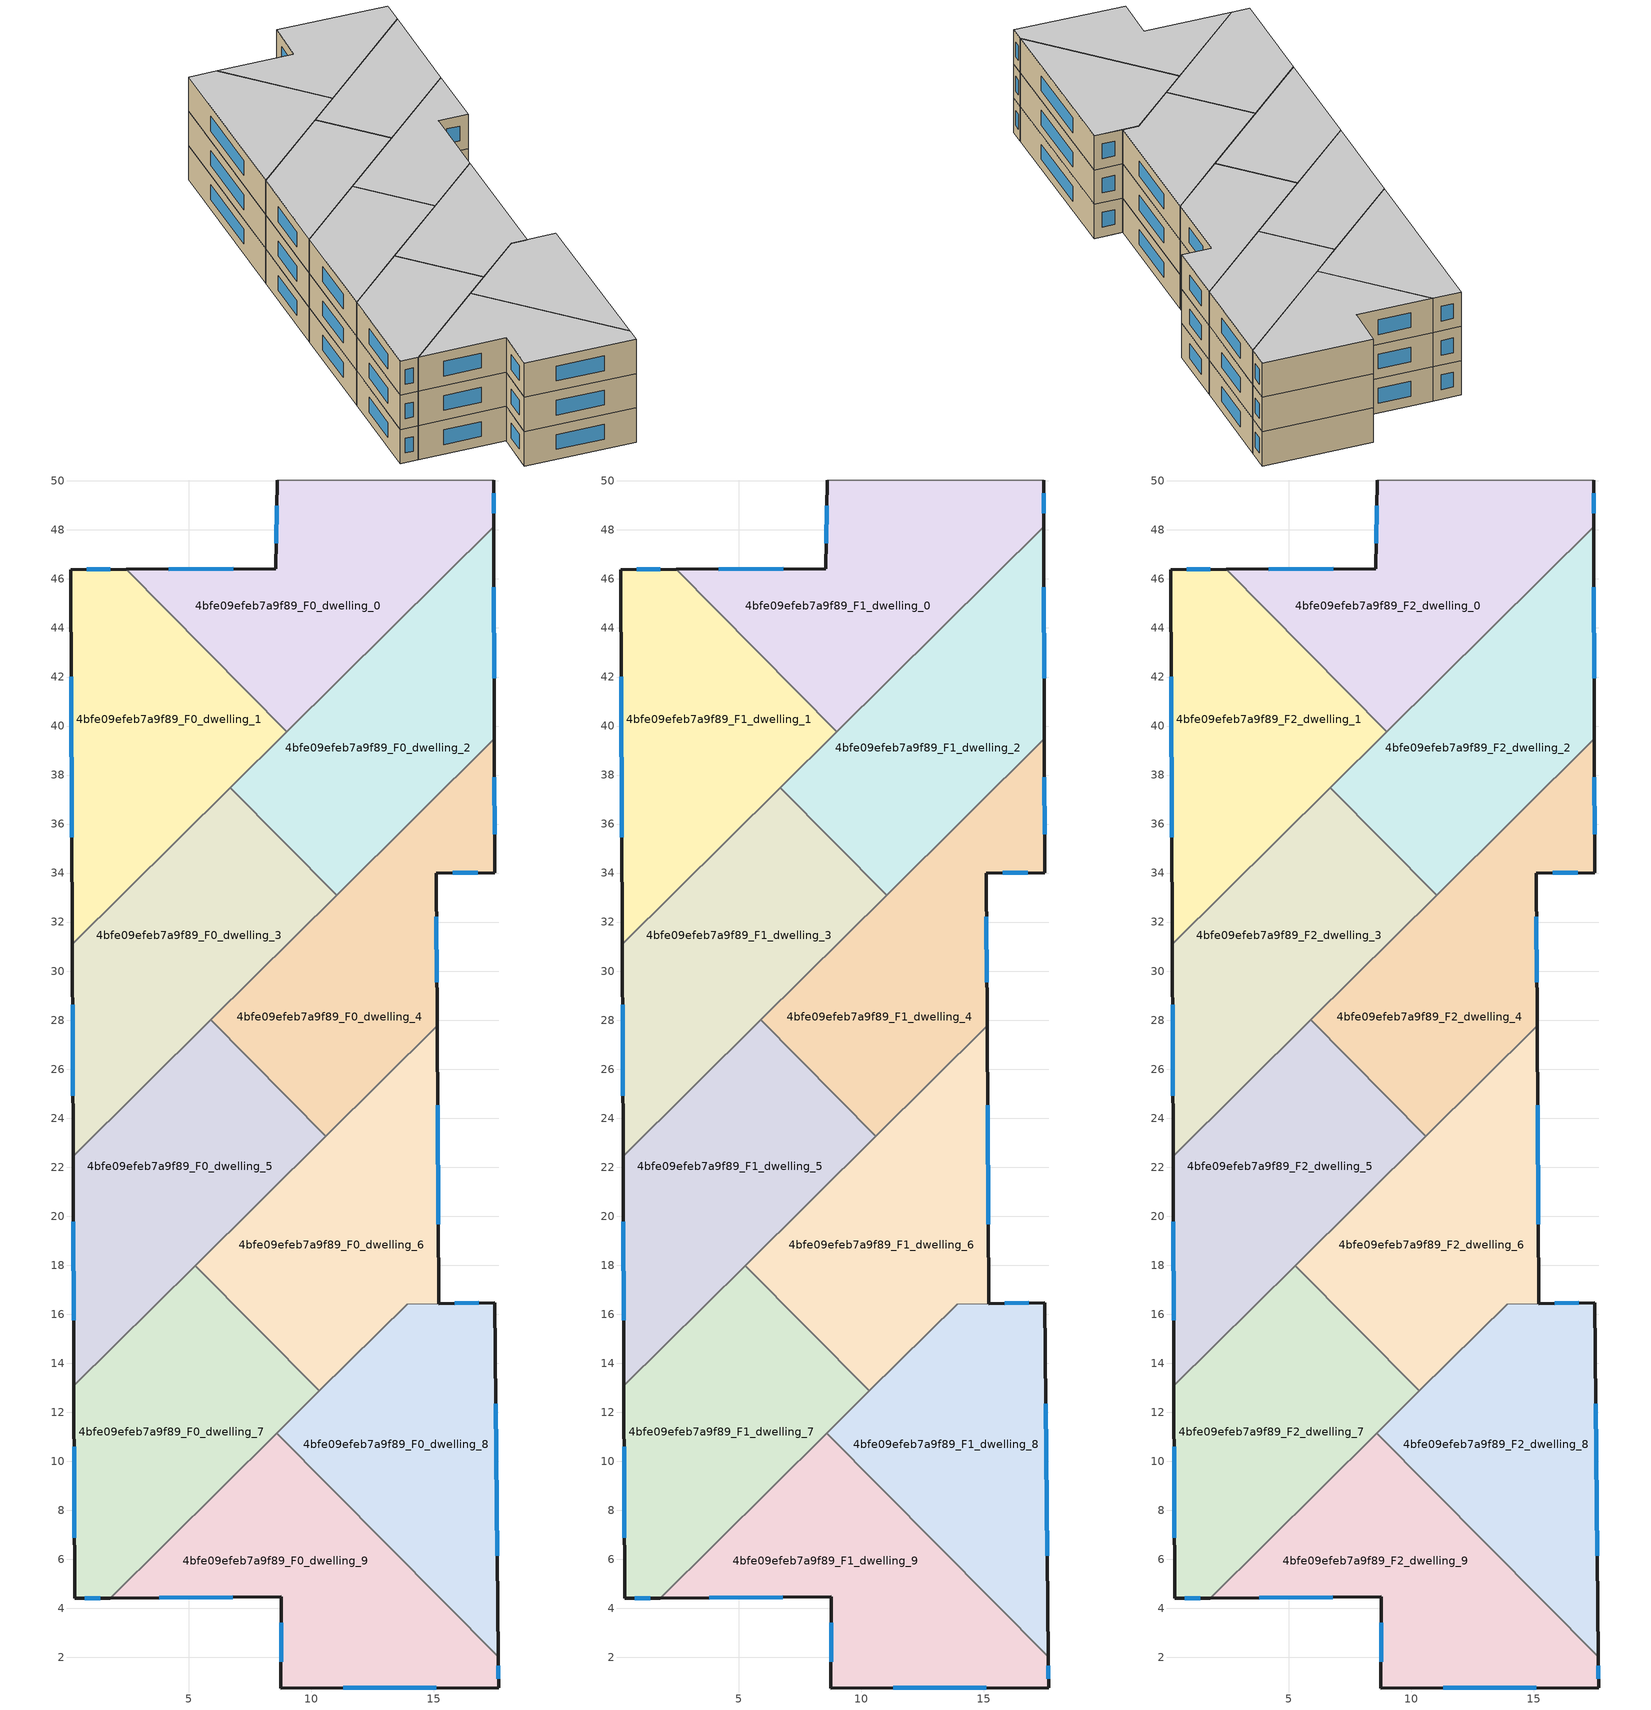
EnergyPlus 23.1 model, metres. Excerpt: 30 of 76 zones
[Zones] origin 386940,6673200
4bfe09efeb7a9f89_F0_dwelling_0
 floor ground (EU_floor_Construction): 17.44,50.04 17.45,48.13 9.01,39.77 2.45,46.39 8.56,46.42 8.61,50.02 z0
 wall outside (EU_wall_Construction): 8.61,50.02 8.56,46.42 2.45,46.39 / 17.45,48.13 17.44,50.04 z0:3
 wall adiabatic (EU_wall_Construction): 17.44,50.04 8.61,50.02 z0:3
 wall to 4bfe09efeb7a9f89_F0_dwelling_1 (EU_wall_Construction): 2.45,46.39 9.01,39.77 z0:3
 wall to 4bfe09efeb7a9f89_F0_dwelling_2 (EU_wall_Construction): 9.01,39.77 17.45,48.13 z0:3
 window (EU_Window_Construction): 6.81,46.41 4.19,46.4 / 8.59,48.99 8.57,47.45 / 17.45,48.68 17.44,49.49 z0.86:2.14
4bfe09efeb7a9f89_F0_dwelling_1
 floor ground (EU_floor_Construction): 2.45,46.39 9.01,39.77 0.25,31.1 0.2,46.39 z0
 wall outside (EU_wall_Construction): 2.45,46.39 0.2,46.39 0.25,31.1 z0:3
 wall to 4bfe09efeb7a9f89_F0_dwelling_3 (EU_wall_Construction): 0.25,31.1 6.69,37.48 z0:3
 wall to 4bfe09efeb7a9f89_F0_dwelling_2 (EU_wall_Construction): 6.69,37.48 9.01,39.77 z0:3
 window (EU_Window_Construction): 1.8,46.39 0.84,46.39 / 0.21,42.02 0.24,35.47 z0.86:2.14
4bfe09efeb7a9f89_F0_dwelling_2
 floor ground (EU_floor_Construction): 17.45,48.13 17.47,39.47 11.03,33.09 6.69,37.48 z0
 wall outside (EU_wall_Construction): 17.47,39.47 17.45,48.13 z0:3
 wall to 4bfe09efeb7a9f89_F0_dwelling_3 (EU_wall_Construction): 6.69,37.48 11.03,33.09 z0:3
 wall to 4bfe09efeb7a9f89_F0_dwelling_4 (EU_wall_Construction): 11.03,33.09 17.47,39.47 z0:3
 window (EU_Window_Construction): 17.47,41.95 17.45,45.66 z0.86:2.14
4bfe09efeb7a9f89_F0_dwelling_3
 floor ground (EU_floor_Construction): 6.69,37.48 11.03,33.09 0.28,22.44 0.25,31.1 z0
 wall outside (EU_wall_Construction): 0.25,31.1 0.28,22.44 z0:3
 wall to 4bfe09efeb7a9f89_F0_dwelling_5 (EU_wall_Construction): 0.28,22.44 5.9,28.01 z0:3
 wall to 4bfe09efeb7a9f89_F0_dwelling_4 (EU_wall_Construction): 5.9,28.01 11.04,33.09 z0:3
 window (EU_Window_Construction): 0.26,28.62 0.27,24.92 z0.86:2.14
4bfe09efeb7a9f89_F0_dwelling_4
 floor ground (EU_floor_Construction): 17.47,39.47 17.49,34.02 15.1,34 15.13,27.76 10.6,23.27 5.9,28.01 z0
 wall outside (EU_wall_Construction): 15.13,27.76 15.1,34 17.49,34.02 17.47,39.47 z0:3
 wall to 4bfe09efeb7a9f89_F0_dwelling_5 (EU_wall_Construction): 5.9,28.01 10.6,23.27 z0:3
 wall to 4bfe09efeb7a9f89_F0_dwelling_6 (EU_wall_Construction): 10.6,23.27 15.13,27.76 z0:3
 window (EU_Window_Construction): 15.78,34.01 16.8,34.02 / 15.12,29.55 15.11,32.22 / 17.48,35.58 17.48,37.91 z0.86:2.14
4bfe09efeb7a9f89_F0_dwelling_5
 floor ground (EU_floor_Construction): 5.9,28.01 10.6,23.27 0.32,13.08 0.28,22.44 z0
 wall outside (EU_wall_Construction): 0.28,22.44 0.32,13.08 z0:3
 wall to 4bfe09efeb7a9f89_F0_dwelling_7 (EU_wall_Construction): 0.32,13.08 5.27,17.99 z0:3
 wall to 4bfe09efeb7a9f89_F0_dwelling_6 (EU_wall_Construction): 5.27,17.99 10.6,23.27 z0:3
 window (EU_Window_Construction): 0.29,19.77 0.31,15.76 z0.86:2.14
4bfe09efeb7a9f89_F0_dwelling_6
 floor ground (EU_floor_Construction): 15.13,27.76 15.2,16.43 13.92,16.42 10.34,12.87 5.27,17.99 z0
 wall outside (EU_wall_Construction): 15.2,16.43 15.13,27.76 z0:3
 wall to 4bfe09efeb7a9f89_F0_dwelling_7 (EU_wall_Construction): 5.27,17.99 10.34,12.87 z0:3
 wall to 4bfe09efeb7a9f89_F0_dwelling_8 (EU_wall_Construction): 13.92,16.42 15.2,16.43 / 10.34,12.87 13.91,16.41 z0:3
 window (EU_Window_Construction): 15.18,19.67 15.15,24.53 z0.86:2.14
4bfe09efeb7a9f89_F0_dwelling_7
 floor ground (EU_floor_Construction): 5.27,17.99 10.34,12.87 1.8,4.42 0.35,4.4 0.32,13.08 z0
 wall outside (EU_wall_Construction): 0.32,13.08 0.35,4.4 1.8,4.42 z0:3
 wall to 4bfe09efeb7a9f89_F0_dwelling_9 (EU_wall_Construction): 1.8,4.42 8.6,11.15 z0:3
 wall to 4bfe09efeb7a9f89_F0_dwelling_8 (EU_wall_Construction): 8.6,11.15 10.34,12.87 z0:3
 window (EU_Window_Construction): 0.76,4.41 1.39,4.41 / 0.33,10.6 0.34,6.88 z0.86:2.14
4bfe09efeb7a9f89_F0_dwelling_8
 floor ground (EU_floor_Construction): 17.49,16.47 17.63,2.03 8.6,11.15 13.91,16.41 z0
 wall outside (EU_wall_Construction): 17.63,2.03 17.49,16.47 15.21,16.43 z0:3
 wall to 4bfe09efeb7a9f89_F0_dwelling_9 (EU_wall_Construction): 8.6,11.15 17.63,2.03 z0:3
 window (EU_Window_Construction): 16.84,16.46 15.86,16.44 / 17.59,6.15 17.53,12.34 z0.86:2.14
4bfe09efeb7a9f89_F0_dwelling_9
 floor ground (EU_floor_Construction): 8.6,11.15 17.63,2.03 17.64,0.77 8.76,0.75 8.79,4.47 1.8,4.42 z0
 wall outside (EU_wall_Construction): 1.8,4.42 8.79,4.47 8.76,0.75 17.64,0.77 17.63,2.03 z0:3
 window (EU_Window_Construction): 8.78,3.41 8.77,1.81 / 3.8,4.43 6.79,4.46 / 17.64,1.13 17.64,1.67 / 11.3,0.76 15.11,0.76 z0.86:2.14
4bfe09efeb7a9f89_F1_dwelling_0
 floor to 4bfe09efeb7a9f89_F0_dwelling_0 (EU_floor_Construction): 17.44,50.04 17.45,48.13 9.01,39.77 2.45,46.39 8.56,46.42 8.61,50.02 z3
 wall outside (EU_wall_Construction): 8.61,50.02 8.56,46.42 2.45,46.39 / 17.45,48.13 17.44,50.04 z3:6
 wall adiabatic (EU_wall_Construction): 17.44,50.04 8.61,50.02 z3:6
 wall to 4bfe09efeb7a9f89_F1_dwelling_1 (EU_wall_Construction): 2.45,46.39 9.01,39.77 z3:6
 wall to 4bfe09efeb7a9f89_F1_dwelling_2 (EU_wall_Construction): 9.01,39.77 17.45,48.13 z3:6
 window (EU_Window_Construction): 6.81,46.41 4.19,46.4 / 8.59,48.99 8.57,47.45 / 17.45,48.68 17.44,49.49 z3.86:5.14
4bfe09efeb7a9f89_F1_dwelling_1
 floor to 4bfe09efeb7a9f89_F0_dwelling_1 (EU_floor_Construction): 2.45,46.39 9.01,39.77 0.25,31.1 0.2,46.39 z3
 wall outside (EU_wall_Construction): 2.45,46.39 0.2,46.39 0.25,31.1 z3:6
 wall to 4bfe09efeb7a9f89_F1_dwelling_3 (EU_wall_Construction): 0.25,31.1 6.69,37.48 z3:6
 wall to 4bfe09efeb7a9f89_F1_dwelling_2 (EU_wall_Construction): 6.69,37.48 9.01,39.77 z3:6
 window (EU_Window_Construction): 1.8,46.39 0.84,46.39 / 0.21,42.02 0.24,35.47 z3.86:5.14
4bfe09efeb7a9f89_F1_dwelling_2
 floor to 4bfe09efeb7a9f89_F0_dwelling_2 (EU_floor_Construction): 17.45,48.13 17.47,39.47 11.03,33.09 6.69,37.48 z3
 wall outside (EU_wall_Construction): 17.47,39.47 17.45,48.13 z3:6
 wall to 4bfe09efeb7a9f89_F1_dwelling_3 (EU_wall_Construction): 6.69,37.48 11.03,33.09 z3:6
 wall to 4bfe09efeb7a9f89_F1_dwelling_4 (EU_wall_Construction): 11.03,33.09 17.47,39.47 z3:6
 window (EU_Window_Construction): 17.47,41.95 17.45,45.66 z3.86:5.14
4bfe09efeb7a9f89_F1_dwelling_3
 floor to 4bfe09efeb7a9f89_F0_dwelling_3 (EU_floor_Construction): 6.69,37.48 11.03,33.09 0.28,22.44 0.25,31.1 z3
 wall outside (EU_wall_Construction): 0.25,31.1 0.28,22.44 z3:6
 wall to 4bfe09efeb7a9f89_F1_dwelling_5 (EU_wall_Construction): 0.28,22.44 5.9,28.01 z3:6
 wall to 4bfe09efeb7a9f89_F1_dwelling_4 (EU_wall_Construction): 5.9,28.01 11.04,33.09 z3:6
 window (EU_Window_Construction): 0.26,28.62 0.27,24.92 z3.86:5.14
4bfe09efeb7a9f89_F1_dwelling_4
 floor to 4bfe09efeb7a9f89_F0_dwelling_4 (EU_floor_Construction): 17.47,39.47 17.49,34.02 15.1,34 15.13,27.76 10.6,23.27 5.9,28.01 z3
 wall outside (EU_wall_Construction): 15.13,27.76 15.1,34 17.49,34.02 17.47,39.47 z3:6
 wall to 4bfe09efeb7a9f89_F1_dwelling_5 (EU_wall_Construction): 5.9,28.01 10.6,23.27 z3:6
 wall to 4bfe09efeb7a9f89_F1_dwelling_6 (EU_wall_Construction): 10.6,23.27 15.13,27.76 z3:6
 window (EU_Window_Construction): 15.78,34.01 16.8,34.02 / 15.12,29.55 15.11,32.22 / 17.48,35.58 17.48,37.91 z3.86:5.14
4bfe09efeb7a9f89_F1_dwelling_5
 floor to 4bfe09efeb7a9f89_F0_dwelling_5 (EU_floor_Construction): 5.9,28.01 10.6,23.27 0.32,13.08 0.28,22.44 z3
 wall outside (EU_wall_Construction): 0.28,22.44 0.32,13.08 z3:6
 wall to 4bfe09efeb7a9f89_F1_dwelling_7 (EU_wall_Construction): 0.32,13.08 5.27,17.99 z3:6
 wall to 4bfe09efeb7a9f89_F1_dwelling_6 (EU_wall_Construction): 5.27,17.99 10.6,23.27 z3:6
 window (EU_Window_Construction): 0.29,19.77 0.31,15.76 z3.86:5.14
4bfe09efeb7a9f89_F1_dwelling_6
 floor to 4bfe09efeb7a9f89_F0_dwelling_6 (EU_floor_Construction): 15.13,27.76 15.2,16.43 13.92,16.42 10.34,12.87 5.27,17.99 z3
 wall outside (EU_wall_Construction): 15.2,16.43 15.13,27.76 z3:6
 wall to 4bfe09efeb7a9f89_F1_dwelling_7 (EU_wall_Construction): 5.27,17.99 10.34,12.87 z3:6
 wall to 4bfe09efeb7a9f89_F1_dwelling_8 (EU_wall_Construction): 13.92,16.42 15.2,16.43 / 10.34,12.87 13.91,16.41 z3:6
 window (EU_Window_Construction): 15.18,19.67 15.15,24.53 z3.86:5.14
4bfe09efeb7a9f89_F1_dwelling_7
 floor to 4bfe09efeb7a9f89_F0_dwelling_7 (EU_floor_Construction): 5.27,17.99 10.34,12.87 1.8,4.42 0.35,4.4 0.32,13.08 z3
 wall outside (EU_wall_Construction): 0.32,13.08 0.35,4.4 1.8,4.42 z3:6
 wall to 4bfe09efeb7a9f89_F1_dwelling_9 (EU_wall_Construction): 1.8,4.42 8.6,11.15 z3:6
 wall to 4bfe09efeb7a9f89_F1_dwelling_8 (EU_wall_Construction): 8.6,11.15 10.34,12.87 z3:6
 window (EU_Window_Construction): 0.76,4.41 1.39,4.41 / 0.33,10.6 0.34,6.88 z3.86:5.14
4bfe09efeb7a9f89_F1_dwelling_8
 floor to 4bfe09efeb7a9f89_F0_dwelling_8 (EU_floor_Construction): 17.49,16.47 17.63,2.03 8.6,11.15 13.92,16.42 z3
 wall outside (EU_wall_Construction): 17.63,2.03 17.49,16.47 15.21,16.43 z3:6
 wall to 4bfe09efeb7a9f89_F1_dwelling_9 (EU_wall_Construction): 8.6,11.15 17.63,2.03 z3:6
 window (EU_Window_Construction): 16.84,16.46 15.86,16.44 / 17.59,6.15 17.53,12.34 z3.86:5.14
4bfe09efeb7a9f89_F1_dwelling_9
 floor to 4bfe09efeb7a9f89_F0_dwelling_9 (EU_floor_Construction): 8.6,11.15 17.63,2.03 17.64,0.77 8.76,0.75 8.79,4.47 1.8,4.42 z3
 wall outside (EU_wall_Construction): 1.8,4.42 8.79,4.47 8.76,0.75 17.64,0.77 17.63,2.03 z3:6
 window (EU_Window_Construction): 8.78,3.41 8.77,1.81 / 3.8,4.43 6.79,4.46 / 17.64,1.13 17.64,1.67 / 11.3,0.76 15.11,0.76 z3.86:5.14
4bfe09efeb7a9f89_F2_dwelling_0
 floor to 4bfe09efeb7a9f89_F1_dwelling_0 (EU_floor_Construction): 17.44,50.04 17.45,48.13 9.01,39.77 2.45,46.39 8.56,46.42 8.61,50.02 z6
 wall outside (EU_wall_Construction): 8.61,50.02 8.56,46.42 2.45,46.39 / 17.45,48.13 17.44,50.04 z6:9
 wall adiabatic (EU_wall_Construction): 17.44,50.04 8.61,50.02 z6:9
 wall to 4bfe09efeb7a9f89_F2_dwelling_1 (EU_wall_Construction): 2.45,46.39 9.01,39.77 z6:9
 wall to 4bfe09efeb7a9f89_F2_dwelling_2 (EU_wall_Construction): 9.01,39.77 17.45,48.13 z6:9
 window (EU_Window_Construction): 6.81,46.41 4.19,46.4 / 8.59,48.99 8.57,47.45 / 17.45,48.68 17.44,49.49 z6.86:8.14
 ceiling to 4bfe09efeb7a9f89_F3_dwelling_0 (EU_floor_Construction): 17.45,48.13 17.44,50.04 8.61,50.02 8.56,46.42 2.45,46.39 9.01,39.77 z9
4bfe09efeb7a9f89_F2_dwelling_1
 floor to 4bfe09efeb7a9f89_F1_dwelling_1 (EU_floor_Construction): 2.45,46.39 9.01,39.77 0.25,31.1 0.2,46.39 z6
 wall outside (EU_wall_Construction): 2.45,46.39 0.2,46.39 0.25,31.1 z6:9
 wall to 4bfe09efeb7a9f89_F2_dwelling_3 (EU_wall_Construction): 0.25,31.1 6.69,37.48 z6:9
 wall to 4bfe09efeb7a9f89_F2_dwelling_2 (EU_wall_Construction): 6.69,37.48 9.01,39.77 z6:9
 window (EU_Window_Construction): 1.8,46.39 0.84,46.39 / 0.21,42.02 0.24,35.47 z6.86:8.14
 ceiling to 4bfe09efeb7a9f89_F3_dwelling_1 (EU_floor_Construction): 9.01,39.77 2.45,46.39 0.2,46.39 0.25,31.1 z9
4bfe09efeb7a9f89_F2_dwelling_2
 floor to 4bfe09efeb7a9f89_F1_dwelling_2 (EU_floor_Construction): 17.45,48.13 17.47,39.47 11.03,33.09 6.69,37.48 z6
 wall outside (EU_wall_Construction): 17.47,39.47 17.45,48.13 z6:9
 wall to 4bfe09efeb7a9f89_F2_dwelling_3 (EU_wall_Construction): 6.69,37.48 11.03,33.09 z6:9
 wall to 4bfe09efeb7a9f89_F2_dwelling_4 (EU_wall_Construction): 11.03,33.09 17.47,39.47 z6:9
 window (EU_Window_Construction): 17.47,41.95 17.45,45.66 z6.86:8.14
 ceiling to 4bfe09efeb7a9f89_F3_dwelling_2 (EU_floor_Construction): 17.47,39.47 17.45,48.13 6.69,37.48 11.03,33.09 z9
4bfe09efeb7a9f89_F2_dwelling_3
 floor to 4bfe09efeb7a9f89_F1_dwelling_3 (EU_floor_Construction): 6.69,37.48 11.03,33.09 0.28,22.44 0.25,31.1 z6
 wall outside (EU_wall_Construction): 0.25,31.1 0.28,22.44 z6:9
 wall to 4bfe09efeb7a9f89_F2_dwelling_5 (EU_wall_Construction): 0.28,22.44 5.9,28.01 z6:9
 wall to 4bfe09efeb7a9f89_F2_dwelling_4 (EU_wall_Construction): 5.9,28.01 11.04,33.09 z6:9
 window (EU_Window_Construction): 0.26,28.62 0.27,24.92 z6.86:8.14
 ceiling to 4bfe09efeb7a9f89_F3_dwelling_3 (EU_floor_Construction): 11.03,33.09 6.69,37.48 0.25,31.1 0.28,22.44 z9
4bfe09efeb7a9f89_F2_dwelling_4
 floor to 4bfe09efeb7a9f89_F1_dwelling_4 (EU_floor_Construction): 17.47,39.47 17.49,34.02 15.1,34 15.13,27.76 10.6,23.27 5.9,28.01 z6
 wall outside (EU_wall_Construction): 15.13,27.76 15.1,34 17.49,34.02 17.47,39.47 z6:9
 wall to 4bfe09efeb7a9f89_F2_dwelling_5 (EU_wall_Construction): 5.9,28.01 10.6,23.27 z6:9
 wall to 4bfe09efeb7a9f89_F2_dwelling_6 (EU_wall_Construction): 10.6,23.27 15.13,27.76 z6:9
 window (EU_Window_Construction): 15.78,34.01 16.8,34.02 / 15.12,29.55 15.11,32.22 / 17.48,35.58 17.48,37.91 z6.86:8.14
 ceiling to 4bfe09efeb7a9f89_F3_dwelling_4 (EU_floor_Construction): 15.13,27.76 15.1,34 17.49,34.02 17.47,39.47 5.9,28.01 10.6,23.27 z9
4bfe09efeb7a9f89_F2_dwelling_5
 floor to 4bfe09efeb7a9f89_F1_dwelling_5 (EU_floor_Construction): 5.9,28.01 10.6,23.27 0.32,13.08 0.28,22.44 z6
 wall outside (EU_wall_Construction): 0.28,22.44 0.32,13.08 z6:9
 wall to 4bfe09efeb7a9f89_F2_dwelling_7 (EU_wall_Construction): 0.32,13.08 5.27,17.99 z6:9
 wall to 4bfe09efeb7a9f89_F2_dwelling_6 (EU_wall_Construction): 5.27,17.99 10.6,23.27 z6:9
 window (EU_Window_Construction): 0.29,19.77 0.31,15.76 z6.86:8.14
 ceiling to 4bfe09efeb7a9f89_F3_dwelling_5 (EU_floor_Construction): 10.6,23.27 5.9,28.01 0.28,22.44 0.32,13.08 z9
4bfe09efeb7a9f89_F2_dwelling_6
 floor to 4bfe09efeb7a9f89_F1_dwelling_6 (EU_floor_Construction): 15.13,27.76 15.2,16.43 13.92,16.42 10.34,12.87 5.27,17.99 z6
 wall outside (EU_wall_Construction): 15.2,16.43 15.13,27.76 z6:9
 wall to 4bfe09efeb7a9f89_F2_dwelling_7 (EU_wall_Construction): 5.27,17.99 10.34,12.87 z6:9
 wall to 4bfe09efeb7a9f89_F2_dwelling_8 (EU_wall_Construction): 13.92,16.42 15.2,16.43 / 10.34,12.87 13.91,16.41 z6:9
 window (EU_Window_Construction): 15.18,19.67 15.15,24.53 z6.86:8.14
 ceiling to 4bfe09efeb7a9f89_F3_dwelling_6 (EU_floor_Construction): 15.2,16.43 15.13,27.76 5.27,17.99 10.34,12.87 13.92,16.42 z9
4bfe09efeb7a9f89_F2_dwelling_7
 floor to 4bfe09efeb7a9f89_F1_dwelling_7 (EU_floor_Construction): 5.27,17.99 10.34,12.87 1.8,4.42 0.35,4.4 0.32,13.08 z6
 wall outside (EU_wall_Construction): 0.32,13.08 0.35,4.4 1.8,4.42 z6:9
 wall to 4bfe09efeb7a9f89_F2_dwelling_9 (EU_wall_Construction): 1.8,4.42 8.6,11.15 z6:9
 wall to 4bfe09efeb7a9f89_F2_dwelling_8 (EU_wall_Construction): 8.6,11.15 10.34,12.87 z6:9
 window (EU_Window_Construction): 0.76,4.41 1.39,4.41 / 0.33,10.6 0.34,6.88 z6.86:8.14
 ceiling to 4bfe09efeb7a9f89_F3_dwelling_7 (EU_floor_Construction): 10.34,12.87 5.27,17.99 0.32,13.08 0.35,4.4 1.8,4.42 z9
4bfe09efeb7a9f89_F2_dwelling_8
 floor to 4bfe09efeb7a9f89_F1_dwelling_8 (EU_floor_Construction): 17.49,16.47 17.63,2.03 8.6,11.15 13.92,16.42 z6
 wall outside (EU_wall_Construction): 17.63,2.03 17.49,16.47 15.21,16.43 z6:9
 wall to 4bfe09efeb7a9f89_F2_dwelling_9 (EU_wall_Construction): 8.6,11.15 17.63,2.03 z6:9
 window (EU_Window_Construction): 16.84,16.46 15.86,16.44 / 17.59,6.15 17.53,12.34 z6.86:8.14
 ceiling to 4bfe09efeb7a9f89_F3_dwelling_8 (EU_floor_Construction): 17.63,2.03 17.49,16.47 13.92,16.42 8.6,11.15 z9
4bfe09efeb7a9f89_F2_dwelling_9
 floor to 4bfe09efeb7a9f89_F1_dwelling_9 (EU_floor_Construction): 8.6,11.15 17.63,2.03 17.64,0.77 8.76,0.75 8.79,4.47 1.8,4.42 z6
 wall outside (EU_wall_Construction): 1.8,4.42 8.79,4.47 8.76,0.75 17.64,0.77 17.63,2.03 z6:9
 window (EU_Window_Construction): 8.78,3.41 8.77,1.81 / 3.8,4.43 6.79,4.46 / 17.64,1.13 17.64,1.67 / 11.3,0.76 15.11,0.76 z6.86:8.14
 ceiling to 4bfe09efeb7a9f89_F3_dwelling_9 (EU_floor_Construction): 17.64,0.77 17.63,2.03 8.6,11.15 1.8,4.42 8.79,4.47 8.76,0.75 z9
[Building]
EU S2 Campaign: North Axis=0; Terrain=City; Solar Distribution=FullExterior
[Site:Location]
Helsinki-Vantaa.AP: Latitude=60.317; Longitude=24.963; Time Zone=2; Elevation=54.6
[SizingPeriod:WeatherFileDays]
AnnualSizingPeriod: Begin Month=1; Begin Day of Month=1; End Month=12; End Day of Month=31; Day of Week for Start Day=Monday; Use Weather File Daylight Saving Period=No; Use Weather File Rain and Snow Indicators=No
[MATERIAL]
EU_InternalMass_Material: Roughness=MediumRough; Thickness=0.1; Conductivity=1; Density=1800; Specific Heat=900; Thermal Absorptance=0.9; Solar Absorptance=0.7; Visible Absorptance=0.7
[MATERIAL:NOMASS] Roughness=MediumRough; Thermal Absorptance=0.9; Solar Absorptance=0.7; Visible Absorptance=0.7
Name | Thermal Resistance
EU_wall_NoMass | 2.29768
EU_floor_NoMass | 2.06791
[WINDOWMATERIAL:SIMPLEGLAZINGSYSTEM]
EU_Window_SimpleGlazing: UFactor=2.12775; Solar Heat Gain Coefficient=0.7; Visible Transmittance=0.7
[CONSTRUCTION]
EU_wall_Construction: EU_wall_NoMass
EU_floor_Construction: EU_floor_NoMass
EU_Window_Construction: EU_Window_SimpleGlazing
EU_InternalMass_Construction: EU_InternalMass_Material
[ZONE] Type=1; Multiplier=1; Ceiling Height=autocalculate; Floor Area=autocalculate; Part of Total Floor Area=Yes
Name | Volume
4bfe09efeb7a9f89_F0_dwelling_0; 4bfe09efeb7a9f89_F1_dwelling_0; 4bfe09efeb7a9f89_F2_dwelling_0 | 223.97
4bfe09efeb7a9f89_F0_dwelling_1; 4bfe09efeb7a9f89_F1_dwelling_1; 4bfe09efeb7a9f89_F2_dwelling_1 | 223.966
4bfe09efeb7a9f89_F0_dwelling_2; 4bfe09efeb7a9f89_F1_dwelling_2; 4bfe09efeb7a9f89_F2_dwelling_2 | 223.976
4bfe09efeb7a9f89_F0_dwelling_3; 4bfe09efeb7a9f89_F1_dwelling_3; 4bfe09efeb7a9f89_F2_dwelling_3 | 223.973
4bfe09efeb7a9f89_F0_dwelling_4; 4bfe09efeb7a9f89_F1_dwelling_4; 4bfe09efeb7a9f89_F2_dwelling_4 | 223.967
4bfe09efeb7a9f89_F0_dwelling_5; 4bfe09efeb7a9f89_F1_dwelling_5; 4bfe09efeb7a9f89_F2_dwelling_5 | 223.994
4bfe09efeb7a9f89_F0_dwelling_6; 4bfe09efeb7a9f89_F1_dwelling_6; 4bfe09efeb7a9f89_F2_dwelling_6 | 226.381
4bfe09efeb7a9f89_F0_dwelling_7; 4bfe09efeb7a9f89_F1_dwelling_7; 4bfe09efeb7a9f89_F2_dwelling_7 | 224
4bfe09efeb7a9f89_F0_dwelling_8 | 221.561
4bfe09efeb7a9f89_F1_dwelling_8; 4bfe09efeb7a9f89_F2_dwelling_8 | 221.583
4bfe09efeb7a9f89_F0_dwelling_9; 4bfe09efeb7a9f89_F1_dwelling_9; 4bfe09efeb7a9f89_F2_dwelling_9 | 223.989
[INTERNALMASS] Construction=EU_InternalMass_Construction
Name | Zone or ZoneList | Surface Area
4bfe09efeb7a9f89_F0_dwelling_0_EU_InternalMass | 4bfe09efeb7a9f89_F0_dwelling_0 | 74.6574
4bfe09efeb7a9f89_F0_dwelling_1_EU_InternalMass | 4bfe09efeb7a9f89_F0_dwelling_1 | 74.6584
4bfe09efeb7a9f89_F0_dwelling_2_EU_InternalMass | 4bfe09efeb7a9f89_F0_dwelling_2 | 74.6589
4bfe09efeb7a9f89_F0_dwelling_3_EU_InternalMass | 4bfe09efeb7a9f89_F0_dwelling_3 | 74.6598
4bfe09efeb7a9f89_F0_dwelling_4_EU_InternalMass | 4bfe09efeb7a9f89_F0_dwelling_4 | 74.6544
4bfe09efeb7a9f89_F0_dwelling_5_EU_InternalMass | 4bfe09efeb7a9f89_F0_dwelling_5 | 74.6644
4bfe09efeb7a9f89_F0_dwelling_6_EU_InternalMass | 4bfe09efeb7a9f89_F0_dwelling_6 | 75.4604
4bfe09efeb7a9f89_F0_dwelling_7_EU_InternalMass | 4bfe09efeb7a9f89_F0_dwelling_7 | 74.6646
4bfe09efeb7a9f89_F0_dwelling_8_EU_InternalMass | 4bfe09efeb7a9f89_F0_dwelling_8 | 73.8583
4bfe09efeb7a9f89_F0_dwelling_9_EU_InternalMass | 4bfe09efeb7a9f89_F0_dwelling_9 | 74.6612
4bfe09efeb7a9f89_F1_dwelling_0_EU_InternalMass | 4bfe09efeb7a9f89_F1_dwelling_0 | 74.6574
4bfe09efeb7a9f89_F1_dwelling_1_EU_InternalMass | 4bfe09efeb7a9f89_F1_dwelling_1 | 74.6584
4bfe09efeb7a9f89_F1_dwelling_2_EU_InternalMass | 4bfe09efeb7a9f89_F1_dwelling_2 | 74.6589
4bfe09efeb7a9f89_F1_dwelling_3_EU_InternalMass | 4bfe09efeb7a9f89_F1_dwelling_3 | 74.6598
4bfe09efeb7a9f89_F1_dwelling_4_EU_InternalMass | 4bfe09efeb7a9f89_F1_dwelling_4 | 74.6544
4bfe09efeb7a9f89_F1_dwelling_5_EU_InternalMass | 4bfe09efeb7a9f89_F1_dwelling_5 | 74.6644
4bfe09efeb7a9f89_F1_dwelling_6_EU_InternalMass | 4bfe09efeb7a9f89_F1_dwelling_6 | 75.4604
4bfe09efeb7a9f89_F1_dwelling_7_EU_InternalMass | 4bfe09efeb7a9f89_F1_dwelling_7 | 74.6646
4bfe09efeb7a9f89_F1_dwelling_8_EU_InternalMass | 4bfe09efeb7a9f89_F1_dwelling_8 | 73.8583
4bfe09efeb7a9f89_F1_dwelling_9_EU_InternalMass | 4bfe09efeb7a9f89_F1_dwelling_9 | 74.6612
4bfe09efeb7a9f89_F2_dwelling_0_EU_InternalMass | 4bfe09efeb7a9f89_F2_dwelling_0 | 74.6574
4bfe09efeb7a9f89_F2_dwelling_1_EU_InternalMass | 4bfe09efeb7a9f89_F2_dwelling_1 | 74.6584
4bfe09efeb7a9f89_F2_dwelling_2_EU_InternalMass | 4bfe09efeb7a9f89_F2_dwelling_2 | 74.6589
4bfe09efeb7a9f89_F2_dwelling_3_EU_InternalMass | 4bfe09efeb7a9f89_F2_dwelling_3 | 74.6598
4bfe09efeb7a9f89_F2_dwelling_4_EU_InternalMass | 4bfe09efeb7a9f89_F2_dwelling_4 | 74.6544
4bfe09efeb7a9f89_F2_dwelling_5_EU_InternalMass | 4bfe09efeb7a9f89_F2_dwelling_5 | 74.6644
4bfe09efeb7a9f89_F2_dwelling_6_EU_InternalMass | 4bfe09efeb7a9f89_F2_dwelling_6 | 75.4604
4bfe09efeb7a9f89_F2_dwelling_7_EU_InternalMass | 4bfe09efeb7a9f89_F2_dwelling_7 | 74.6646
4bfe09efeb7a9f89_F2_dwelling_8_EU_InternalMass | 4bfe09efeb7a9f89_F2_dwelling_8 | 73.8583
4bfe09efeb7a9f89_F2_dwelling_9_EU_InternalMass | 4bfe09efeb7a9f89_F2_dwelling_9 | 74.6612
[OTHEREQUIPMENT] Fuel Type=Electricity; Design Level Calculation Method=Watts/Area; Power per Zone Floor Area=1; Fraction Latent=0; Fraction Radiant=0; Fraction Lost=0; Carbon Dioxide Generation Rate=0; EndUse Subcategory=EU_Step8_InternalGains
Name | Zone or ZoneList or Space or SpaceList | Schedule
EU_Step8_InternalGain_4bfe09efeb7a9f89_F0_dwelling_0_f000 | 4bfe09efeb7a9f89_F0_dwelling_0 | EU_Step8_GainSchedule_4bfe09efeb7a9f89_F0_dwelling_0_f000
EU_Step8_InternalGain_4bfe09efeb7a9f89_F0_dwelling_1_f000 | 4bfe09efeb7a9f89_F0_dwelling_1 | EU_Step8_GainSchedule_4bfe09efeb7a9f89_F0_dwelling_1_f000
EU_Step8_InternalGain_4bfe09efeb7a9f89_F0_dwelling_2_f000 | 4bfe09efeb7a9f89_F0_dwelling_2 | EU_Step8_GainSchedule_4bfe09efeb7a9f89_F0_dwelling_2_f000
EU_Step8_InternalGain_4bfe09efeb7a9f89_F0_dwelling_3_f000 | 4bfe09efeb7a9f89_F0_dwelling_3 | EU_Step8_GainSchedule_4bfe09efeb7a9f89_F0_dwelling_3_f000
EU_Step8_InternalGain_4bfe09efeb7a9f89_F0_dwelling_4_f000 | 4bfe09efeb7a9f89_F0_dwelling_4 | EU_Step8_GainSchedule_4bfe09efeb7a9f89_F0_dwelling_4_f000
EU_Step8_InternalGain_4bfe09efeb7a9f89_F0_dwelling_5_f000 | 4bfe09efeb7a9f89_F0_dwelling_5 | EU_Step8_GainSchedule_4bfe09efeb7a9f89_F0_dwelling_5_f000
EU_Step8_InternalGain_4bfe09efeb7a9f89_F0_dwelling_6_f000 | 4bfe09efeb7a9f89_F0_dwelling_6 | EU_Step8_GainSchedule_4bfe09efeb7a9f89_F0_dwelling_6_f000
EU_Step8_InternalGain_4bfe09efeb7a9f89_F0_dwelling_7_f000 | 4bfe09efeb7a9f89_F0_dwelling_7 | EU_Step8_GainSchedule_4bfe09efeb7a9f89_F0_dwelling_7_f000
EU_Step8_InternalGain_4bfe09efeb7a9f89_F0_dwelling_8_f000 | 4bfe09efeb7a9f89_F0_dwelling_8 | EU_Step8_GainSchedule_4bfe09efeb7a9f89_F0_dwelling_8_f000
EU_Step8_InternalGain_4bfe09efeb7a9f89_F0_dwelling_9_f000 | 4bfe09efeb7a9f89_F0_dwelling_9 | EU_Step8_GainSchedule_4bfe09efeb7a9f89_F0_dwelling_9_f000
EU_Step8_InternalGain_4bfe09efeb7a9f89_F1_dwelling_0_f000 | 4bfe09efeb7a9f89_F1_dwelling_0 | EU_Step8_GainSchedule_4bfe09efeb7a9f89_F1_dwelling_0_f000
EU_Step8_InternalGain_4bfe09efeb7a9f89_F1_dwelling_1_f000 | 4bfe09efeb7a9f89_F1_dwelling_1 | EU_Step8_GainSchedule_4bfe09efeb7a9f89_F1_dwelling_1_f000
EU_Step8_InternalGain_4bfe09efeb7a9f89_F1_dwelling_2_f000 | 4bfe09efeb7a9f89_F1_dwelling_2 | EU_Step8_GainSchedule_4bfe09efeb7a9f89_F1_dwelling_2_f000
EU_Step8_InternalGain_4bfe09efeb7a9f89_F1_dwelling_3_f000 | 4bfe09efeb7a9f89_F1_dwelling_3 | EU_Step8_GainSchedule_4bfe09efeb7a9f89_F1_dwelling_3_f000
EU_Step8_InternalGain_4bfe09efeb7a9f89_F1_dwelling_4_f000 | 4bfe09efeb7a9f89_F1_dwelling_4 | EU_Step8_GainSchedule_4bfe09efeb7a9f89_F1_dwelling_4_f000
EU_Step8_InternalGain_4bfe09efeb7a9f89_F1_dwelling_5_f000 | 4bfe09efeb7a9f89_F1_dwelling_5 | EU_Step8_GainSchedule_4bfe09efeb7a9f89_F1_dwelling_5_f000
EU_Step8_InternalGain_4bfe09efeb7a9f89_F1_dwelling_6_f000 | 4bfe09efeb7a9f89_F1_dwelling_6 | EU_Step8_GainSchedule_4bfe09efeb7a9f89_F1_dwelling_6_f000
EU_Step8_InternalGain_4bfe09efeb7a9f89_F1_dwelling_7_f000 | 4bfe09efeb7a9f89_F1_dwelling_7 | EU_Step8_GainSchedule_4bfe09efeb7a9f89_F1_dwelling_7_f000
EU_Step8_InternalGain_4bfe09efeb7a9f89_F1_dwelling_8_f000 | 4bfe09efeb7a9f89_F1_dwelling_8 | EU_Step8_GainSchedule_4bfe09efeb7a9f89_F1_dwelling_8_f000
EU_Step8_InternalGain_4bfe09efeb7a9f89_F1_dwelling_9_f000 | 4bfe09efeb7a9f89_F1_dwelling_9 | EU_Step8_GainSchedule_4bfe09efeb7a9f89_F1_dwelling_9_f000
EU_Step8_InternalGain_4bfe09efeb7a9f89_F2_dwelling_0_f000 | 4bfe09efeb7a9f89_F2_dwelling_0 | EU_Step8_GainSchedule_4bfe09efeb7a9f89_F2_dwelling_0_f000
EU_Step8_InternalGain_4bfe09efeb7a9f89_F2_dwelling_1_f000 | 4bfe09efeb7a9f89_F2_dwelling_1 | EU_Step8_GainSchedule_4bfe09efeb7a9f89_F2_dwelling_1_f000
EU_Step8_InternalGain_4bfe09efeb7a9f89_F2_dwelling_2_f000 | 4bfe09efeb7a9f89_F2_dwelling_2 | EU_Step8_GainSchedule_4bfe09efeb7a9f89_F2_dwelling_2_f000
EU_Step8_InternalGain_4bfe09efeb7a9f89_F2_dwelling_3_f000 | 4bfe09efeb7a9f89_F2_dwelling_3 | EU_Step8_GainSchedule_4bfe09efeb7a9f89_F2_dwelling_3_f000
EU_Step8_InternalGain_4bfe09efeb7a9f89_F2_dwelling_4_f000 | 4bfe09efeb7a9f89_F2_dwelling_4 | EU_Step8_GainSchedule_4bfe09efeb7a9f89_F2_dwelling_4_f000
EU_Step8_InternalGain_4bfe09efeb7a9f89_F2_dwelling_5_f000 | 4bfe09efeb7a9f89_F2_dwelling_5 | EU_Step8_GainSchedule_4bfe09efeb7a9f89_F2_dwelling_5_f000
EU_Step8_InternalGain_4bfe09efeb7a9f89_F2_dwelling_6_f000 | 4bfe09efeb7a9f89_F2_dwelling_6 | EU_Step8_GainSchedule_4bfe09efeb7a9f89_F2_dwelling_6_f000
EU_Step8_InternalGain_4bfe09efeb7a9f89_F2_dwelling_7_f000 | 4bfe09efeb7a9f89_F2_dwelling_7 | EU_Step8_GainSchedule_4bfe09efeb7a9f89_F2_dwelling_7_f000
EU_Step8_InternalGain_4bfe09efeb7a9f89_F2_dwelling_8_f000 | 4bfe09efeb7a9f89_F2_dwelling_8 | EU_Step8_GainSchedule_4bfe09efeb7a9f89_F2_dwelling_8_f000
EU_Step8_InternalGain_4bfe09efeb7a9f89_F2_dwelling_9_f000 | 4bfe09efeb7a9f89_F2_dwelling_9 | EU_Step8_GainSchedule_4bfe09efeb7a9f89_F2_dwelling_9_f000
[ZONEVENTILATION:DESIGNFLOWRATE] Schedule=EU_AlwaysOn; Design Flow Rate Calculation Method=AirChanges/Hour; Air Changes per Hour=0.580295; Ventilation Type=Natural; Fan Pressure Rise=0; Fan Total Efficiency=1; Constant Term Coefficient=1; Temperature Term Coefficient=0; Velocity Term Coefficient=0; Velocity Squared Term Coefficient=0; Minimum Indoor Temperature=-100; Maximum Indoor Temperature=100; Delta Temperature=-100; Minimum Outdoor Temperature=-100; Maximum Outdoor Temperature=100; Maximum Wind Speed=40
Name | Zone or ZoneList or Space or SpaceList
EU_ConstantAir_4bfe09efeb7a9f89_F0_dwelling_0 | 4bfe09efeb7a9f89_F0_dwelling_0
EU_ConstantAir_4bfe09efeb7a9f89_F0_dwelling_1 | 4bfe09efeb7a9f89_F0_dwelling_1
EU_ConstantAir_4bfe09efeb7a9f89_F0_dwelling_2 | 4bfe09efeb7a9f89_F0_dwelling_2
EU_ConstantAir_4bfe09efeb7a9f89_F0_dwelling_3 | 4bfe09efeb7a9f89_F0_dwelling_3
EU_ConstantAir_4bfe09efeb7a9f89_F0_dwelling_4 | 4bfe09efeb7a9f89_F0_dwelling_4
EU_ConstantAir_4bfe09efeb7a9f89_F0_dwelling_5 | 4bfe09efeb7a9f89_F0_dwelling_5
EU_ConstantAir_4bfe09efeb7a9f89_F0_dwelling_6 | 4bfe09efeb7a9f89_F0_dwelling_6
EU_ConstantAir_4bfe09efeb7a9f89_F0_dwelling_7 | 4bfe09efeb7a9f89_F0_dwelling_7
EU_ConstantAir_4bfe09efeb7a9f89_F0_dwelling_8 | 4bfe09efeb7a9f89_F0_dwelling_8
EU_ConstantAir_4bfe09efeb7a9f89_F0_dwelling_9 | 4bfe09efeb7a9f89_F0_dwelling_9
EU_ConstantAir_4bfe09efeb7a9f89_F1_dwelling_0 | 4bfe09efeb7a9f89_F1_dwelling_0
EU_ConstantAir_4bfe09efeb7a9f89_F1_dwelling_1 | 4bfe09efeb7a9f89_F1_dwelling_1
EU_ConstantAir_4bfe09efeb7a9f89_F1_dwelling_2 | 4bfe09efeb7a9f89_F1_dwelling_2
EU_ConstantAir_4bfe09efeb7a9f89_F1_dwelling_3 | 4bfe09efeb7a9f89_F1_dwelling_3
EU_ConstantAir_4bfe09efeb7a9f89_F1_dwelling_4 | 4bfe09efeb7a9f89_F1_dwelling_4
EU_ConstantAir_4bfe09efeb7a9f89_F1_dwelling_5 | 4bfe09efeb7a9f89_F1_dwelling_5
EU_ConstantAir_4bfe09efeb7a9f89_F1_dwelling_6 | 4bfe09efeb7a9f89_F1_dwelling_6
EU_ConstantAir_4bfe09efeb7a9f89_F1_dwelling_7 | 4bfe09efeb7a9f89_F1_dwelling_7
EU_ConstantAir_4bfe09efeb7a9f89_F1_dwelling_8 | 4bfe09efeb7a9f89_F1_dwelling_8
EU_ConstantAir_4bfe09efeb7a9f89_F1_dwelling_9 | 4bfe09efeb7a9f89_F1_dwelling_9
EU_ConstantAir_4bfe09efeb7a9f89_F2_dwelling_0 | 4bfe09efeb7a9f89_F2_dwelling_0
EU_ConstantAir_4bfe09efeb7a9f89_F2_dwelling_1 | 4bfe09efeb7a9f89_F2_dwelling_1
EU_ConstantAir_4bfe09efeb7a9f89_F2_dwelling_2 | 4bfe09efeb7a9f89_F2_dwelling_2
EU_ConstantAir_4bfe09efeb7a9f89_F2_dwelling_3 | 4bfe09efeb7a9f89_F2_dwelling_3
EU_ConstantAir_4bfe09efeb7a9f89_F2_dwelling_4 | 4bfe09efeb7a9f89_F2_dwelling_4
EU_ConstantAir_4bfe09efeb7a9f89_F2_dwelling_5 | 4bfe09efeb7a9f89_F2_dwelling_5
EU_ConstantAir_4bfe09efeb7a9f89_F2_dwelling_6 | 4bfe09efeb7a9f89_F2_dwelling_6
EU_ConstantAir_4bfe09efeb7a9f89_F2_dwelling_7 | 4bfe09efeb7a9f89_F2_dwelling_7
EU_ConstantAir_4bfe09efeb7a9f89_F2_dwelling_8 | 4bfe09efeb7a9f89_F2_dwelling_8
EU_ConstantAir_4bfe09efeb7a9f89_F2_dwelling_9 | 4bfe09efeb7a9f89_F2_dwelling_9
[HVACTEMPLATE:THERMOSTAT] Constant Heating Setpoint=20; Constant Cooling Setpoint=50
EU_HeatOnly_4bfe09efeb7a9f89_F0_dwelling_0; EU_HeatOnly_4bfe09efeb7a9f89_F0_dwelling_1; EU_HeatOnly_4bfe09efeb7a9f89_F0_dwelling_2; EU_HeatOnly_4bfe09efeb7a9f89_F0_dwelling_3; EU_HeatOnly_4bfe09efeb7a9f89_F0_dwelling_4; EU_HeatOnly_4bfe09efeb7a9f89_F0_dwelling_5; EU_HeatOnly_4bfe09efeb7a9f89_F0_dwelling_6; EU_HeatOnly_4bfe09efeb7a9f89_F0_dwelling_7; EU_HeatOnly_4bfe09efeb7a9f89_F0_dwelling_8; EU_HeatOnly_4bfe09efeb7a9f89_F0_dwelling_9; EU_HeatOnly_4bfe09efeb7a9f89_F1_dwelling_0; EU_HeatOnly_4bfe09efeb7a9f89_F1_dwelling_1; EU_HeatOnly_4bfe09efeb7a9f89_F1_dwelling_2; EU_HeatOnly_4bfe09efeb7a9f89_F1_dwelling_3; EU_HeatOnly_4bfe09efeb7a9f89_F1_dwelling_4; EU_HeatOnly_4bfe09efeb7a9f89_F1_dwelling_5; EU_HeatOnly_4bfe09efeb7a9f89_F1_dwelling_6; EU_HeatOnly_4bfe09efeb7a9f89_F1_dwelling_7; EU_HeatOnly_4bfe09efeb7a9f89_F1_dwelling_8; EU_HeatOnly_4bfe09efeb7a9f89_F1_dwelling_9; EU_HeatOnly_4bfe09efeb7a9f89_F2_dwelling_0; EU_HeatOnly_4bfe09efeb7a9f89_F2_dwelling_1; EU_HeatOnly_4bfe09efeb7a9f89_F2_dwelling_2; EU_HeatOnly_4bfe09efeb7a9f89_F2_dwelling_3; EU_HeatOnly_4bfe09efeb7a9f89_F2_dwelling_4; EU_HeatOnly_4bfe09efeb7a9f89_F2_dwelling_5; EU_HeatOnly_4bfe09efeb7a9f89_F2_dwelling_6; EU_HeatOnly_4bfe09efeb7a9f89_F2_dwelling_7; EU_HeatOnly_4bfe09efeb7a9f89_F2_dwelling_8; EU_HeatOnly_4bfe09efeb7a9f89_F2_dwelling_9; EU_HeatOnly_4bfe09efeb7a9f89_F3_dwelling_0; EU_HeatOnly_4bfe09efeb7a9f89_F3_dwelling_1; EU_HeatOnly_4bfe09efeb7a9f89_F3_dwelling_2; EU_HeatOnly_4bfe09efeb7a9f89_F3_dwelling_3; EU_HeatOnly_4bfe09efeb7a9f89_F3_dwelling_4; EU_HeatOnly_4bfe09efeb7a9f89_F3_dwelling_5; EU_HeatOnly_4bfe09efeb7a9f89_F3_dwelling_6; EU_HeatOnly_4bfe09efeb7a9f89_F3_dwelling_7; EU_HeatOnly_4bfe09efeb7a9f89_F3_dwelling_8; EU_HeatOnly_4bfe09efeb7a9f89_F3_dwelling_9; EU_HeatOnly_4bfe09efeb7a9f89_F4_dwelling_0; EU_HeatOnly_4bfe09efeb7a9f89_F4_dwelling_1; EU_HeatOnly_4bfe09efeb7a9f89_F4_dwelling_2; EU_HeatOnly_4bfe09efeb7a9f89_F4_dwelling_3; EU_HeatOnly_4bfe09efeb7a9f89_F4_dwelling_4; EU_HeatOnly_4bfe09efeb7a9f89_F4_dwelling_5; EU_HeatOnly_4bfe09efeb7a9f89_F4_dwelling_6; EU_HeatOnly_4bfe09efeb7a9f89_F4_dwelling_7; EU_HeatOnly_4bfe09efeb7a9f89_F4_dwelling_8; EU_HeatOnly_4bfe09efeb7a9f89_F5_dwelling_0; EU_HeatOnly_4bfe09efeb7a9f89_F5_dwelling_1; EU_HeatOnly_4bfe09efeb7a9f89_F5_dwelling_2; EU_HeatOnly_4bfe09efeb7a9f89_F5_dwelling_3; EU_HeatOnly_4bfe09efeb7a9f89_F5_dwelling_4
[HVACTEMPLATE:ZONE:IDEALLOADSAIRSYSTEM] System Availability Schedule=EU_AlwaysOn; Maximum Heating Supply Air Temperature=50; Minimum Cooling Supply Air Temperature=13; Maximum Heating Supply Air Humidity Ratio=0.0156; Minimum Cooling Supply Air Humidity Ratio=0.0077; Heating Limit=NoLimit; Cooling Limit=NoLimit; Heating Availability Schedule=EU_AlwaysOn; Cooling Availability Schedule=EU_CoolingOff; Dehumidification Control Type=ConstantSensibleHeatRatio; Cooling Sensible Heat Ratio=0.7; Dehumidification Setpoint=60; Humidification Control Type=None; Humidification Setpoint=30; Outdoor Air Method=None; Outdoor Air Flow Rate per Person=0.00944; Outdoor Air Flow Rate per Zone Floor Area=0; Outdoor Air Flow Rate per Zone=0; Demand Controlled Ventilation Type=None; Outdoor Air Economizer Type=NoEconomizer; Heat Recovery Type=None; Sensible Heat Recovery Effectiveness=0.7; Latent Heat Recovery Effectiveness=0.65
Name | Template Thermostat
4bfe09efeb7a9f89_F0_dwelling_0 | EU_HeatOnly_4bfe09efeb7a9f89_F0_dwelling_0
4bfe09efeb7a9f89_F0_dwelling_1 | EU_HeatOnly_4bfe09efeb7a9f89_F0_dwelling_1
4bfe09efeb7a9f89_F0_dwelling_2 | EU_HeatOnly_4bfe09efeb7a9f89_F0_dwelling_2
4bfe09efeb7a9f89_F0_dwelling_3 | EU_HeatOnly_4bfe09efeb7a9f89_F0_dwelling_3
4bfe09efeb7a9f89_F0_dwelling_4 | EU_HeatOnly_4bfe09efeb7a9f89_F0_dwelling_4
4bfe09efeb7a9f89_F0_dwelling_5 | EU_HeatOnly_4bfe09efeb7a9f89_F0_dwelling_5
4bfe09efeb7a9f89_F0_dwelling_6 | EU_HeatOnly_4bfe09efeb7a9f89_F0_dwelling_6
4bfe09efeb7a9f89_F0_dwelling_7 | EU_HeatOnly_4bfe09efeb7a9f89_F0_dwelling_7
4bfe09efeb7a9f89_F0_dwelling_8 | EU_HeatOnly_4bfe09efeb7a9f89_F0_dwelling_8
4bfe09efeb7a9f89_F0_dwelling_9 | EU_HeatOnly_4bfe09efeb7a9f89_F0_dwelling_9
4bfe09efeb7a9f89_F1_dwelling_0 | EU_HeatOnly_4bfe09efeb7a9f89_F1_dwelling_0
4bfe09efeb7a9f89_F1_dwelling_1 | EU_HeatOnly_4bfe09efeb7a9f89_F1_dwelling_1
4bfe09efeb7a9f89_F1_dwelling_2 | EU_HeatOnly_4bfe09efeb7a9f89_F1_dwelling_2
4bfe09efeb7a9f89_F1_dwelling_3 | EU_HeatOnly_4bfe09efeb7a9f89_F1_dwelling_3
4bfe09efeb7a9f89_F1_dwelling_4 | EU_HeatOnly_4bfe09efeb7a9f89_F1_dwelling_4
4bfe09efeb7a9f89_F1_dwelling_5 | EU_HeatOnly_4bfe09efeb7a9f89_F1_dwelling_5
4bfe09efeb7a9f89_F1_dwelling_6 | EU_HeatOnly_4bfe09efeb7a9f89_F1_dwelling_6
4bfe09efeb7a9f89_F1_dwelling_7 | EU_HeatOnly_4bfe09efeb7a9f89_F1_dwelling_7
4bfe09efeb7a9f89_F1_dwelling_8 | EU_HeatOnly_4bfe09efeb7a9f89_F1_dwelling_8
4bfe09efeb7a9f89_F1_dwelling_9 | EU_HeatOnly_4bfe09efeb7a9f89_F1_dwelling_9
4bfe09efeb7a9f89_F2_dwelling_0 | EU_HeatOnly_4bfe09efeb7a9f89_F2_dwelling_0
4bfe09efeb7a9f89_F2_dwelling_1 | EU_HeatOnly_4bfe09efeb7a9f89_F2_dwelling_1
4bfe09efeb7a9f89_F2_dwelling_2 | EU_HeatOnly_4bfe09efeb7a9f89_F2_dwelling_2
4bfe09efeb7a9f89_F2_dwelling_3 | EU_HeatOnly_4bfe09efeb7a9f89_F2_dwelling_3
4bfe09efeb7a9f89_F2_dwelling_4 | EU_HeatOnly_4bfe09efeb7a9f89_F2_dwelling_4
4bfe09efeb7a9f89_F2_dwelling_5 | EU_HeatOnly_4bfe09efeb7a9f89_F2_dwelling_5
4bfe09efeb7a9f89_F2_dwelling_6 | EU_HeatOnly_4bfe09efeb7a9f89_F2_dwelling_6
4bfe09efeb7a9f89_F2_dwelling_7 | EU_HeatOnly_4bfe09efeb7a9f89_F2_dwelling_7
4bfe09efeb7a9f89_F2_dwelling_8 | EU_HeatOnly_4bfe09efeb7a9f89_F2_dwelling_8
4bfe09efeb7a9f89_F2_dwelling_9 | EU_HeatOnly_4bfe09efeb7a9f89_F2_dwelling_9
[SIZING:ZONE] Zone Cooling Design Supply Air Temperature Input Method=SupplyAirTemperature; Zone Cooling Design Supply Air Temperature=13; Zone Heating Design Supply Air Temperature Input Method=SupplyAirTemperature; Zone Heating Design Supply Air Temperature=50; Zone Cooling Design Supply Air Humidity Ratio=0.008; Zone Heating Design Supply Air Humidity Ratio=0.008; Cooling Design Air Flow Method=DesignDay; Cooling Design Air Flow Rate=0; Cooling Minimum Air Flow per Zone Floor Area=0.000762; Cooling Minimum Air Flow=0; Cooling Minimum Air Flow Fraction=0.2; Heating Design Air Flow Method=DesignDay; Heating Design Air Flow Rate=0; Heating Maximum Air Flow per Zone Floor Area=0.002032; Heating Maximum Air Flow=0.141576; Heating Maximum Air Flow Fraction=0.3; Account for Dedicated Outdoor Air System=No; Dedicated Outdoor Air System Control Strategy=NeutralSupplyAir; Dedicated Outdoor Air Low Setpoint Temperature for Design=autosize; Dedicated Outdoor Air High Setpoint Temperature for Design=autosize; Zone Load Sizing Method=Sensible Load Only No Latent Load; Zone Latent Cooling Design Supply Air Humidity Ratio Input Method=HumidityRatioDifference; Zone Cooling Design Supply Air Humidity Ratio Difference=0.005; Zone Latent Heating Design Supply Air Humidity Ratio Input Method=HumidityRatioDifference; Zone Humidification Design Supply Air Humidity Ratio Difference=0.005
4bfe09efeb7a9f89_F0_dwelling_0; 4bfe09efeb7a9f89_F0_dwelling_1; 4bfe09efeb7a9f89_F0_dwelling_2; 4bfe09efeb7a9f89_F0_dwelling_3; 4bfe09efeb7a9f89_F0_dwelling_4; 4bfe09efeb7a9f89_F0_dwelling_5; 4bfe09efeb7a9f89_F0_dwelling_6; 4bfe09efeb7a9f89_F0_dwelling_7; 4bfe09efeb7a9f89_F0_dwelling_8; 4bfe09efeb7a9f89_F0_dwelling_9; 4bfe09efeb7a9f89_F1_dwelling_0; 4bfe09efeb7a9f89_F1_dwelling_1; 4bfe09efeb7a9f89_F1_dwelling_2; 4bfe09efeb7a9f89_F1_dwelling_3; 4bfe09efeb7a9f89_F1_dwelling_4; 4bfe09efeb7a9f89_F1_dwelling_5; 4bfe09efeb7a9f89_F1_dwelling_6; 4bfe09efeb7a9f89_F1_dwelling_7; 4bfe09efeb7a9f89_F1_dwelling_8; 4bfe09efeb7a9f89_F1_dwelling_9; 4bfe09efeb7a9f89_F2_dwelling_0; 4bfe09efeb7a9f89_F2_dwelling_1; 4bfe09efeb7a9f89_F2_dwelling_2; 4bfe09efeb7a9f89_F2_dwelling_3; 4bfe09efeb7a9f89_F2_dwelling_4; 4bfe09efeb7a9f89_F2_dwelling_5; 4bfe09efeb7a9f89_F2_dwelling_6; 4bfe09efeb7a9f89_F2_dwelling_7; 4bfe09efeb7a9f89_F2_dwelling_8; 4bfe09efeb7a9f89_F2_dwelling_9
[SCHEDULE:CONSTANT]
Name | Hourly Value
EU_AlwaysOn | 1
EU_CoolingOff | 0
[SCHEDULE:FILE] Column Number=1; Rows to Skip at Top=0; Number of Hours of Data=8760; Column Separator=Comma; Interpolate to Timestep=No; Minutes per Item=60; Adjust Schedule for Daylight Savings=Yes
Name | File
EU_Step8_GainSchedule_4bfe09efeb7a9f89_F0_dwelling_0_f000 | ../../schedules/4bfe09efeb7a9f89/4bfe09efeb7a9f89_F0_dwelling_0_f000_gain.csv
EU_Step8_GainSchedule_4bfe09efeb7a9f89_F0_dwelling_1_f000 | ../../schedules/4bfe09efeb7a9f89/4bfe09efeb7a9f89_F0_dwelling_1_f000_gain.csv
EU_Step8_GainSchedule_4bfe09efeb7a9f89_F0_dwelling_2_f000 | ../../schedules/4bfe09efeb7a9f89/4bfe09efeb7a9f89_F0_dwelling_2_f000_gain.csv
EU_Step8_GainSchedule_4bfe09efeb7a9f89_F0_dwelling_3_f000 | ../../schedules/4bfe09efeb7a9f89/4bfe09efeb7a9f89_F0_dwelling_3_f000_gain.csv
EU_Step8_GainSchedule_4bfe09efeb7a9f89_F0_dwelling_4_f000 | ../../schedules/4bfe09efeb7a9f89/4bfe09efeb7a9f89_F0_dwelling_4_f000_gain.csv
EU_Step8_GainSchedule_4bfe09efeb7a9f89_F0_dwelling_5_f000 | ../../schedules/4bfe09efeb7a9f89/4bfe09efeb7a9f89_F0_dwelling_5_f000_gain.csv
EU_Step8_GainSchedule_4bfe09efeb7a9f89_F0_dwelling_6_f000 | ../../schedules/4bfe09efeb7a9f89/4bfe09efeb7a9f89_F0_dwelling_6_f000_gain.csv
EU_Step8_GainSchedule_4bfe09efeb7a9f89_F0_dwelling_7_f000 | ../../schedules/4bfe09efeb7a9f89/4bfe09efeb7a9f89_F0_dwelling_7_f000_gain.csv
EU_Step8_GainSchedule_4bfe09efeb7a9f89_F0_dwelling_8_f000 | ../../schedules/4bfe09efeb7a9f89/4bfe09efeb7a9f89_F0_dwelling_8_f000_gain.csv
EU_Step8_GainSchedule_4bfe09efeb7a9f89_F0_dwelling_9_f000 | ../../schedules/4bfe09efeb7a9f89/4bfe09efeb7a9f89_F0_dwelling_9_f000_gain.csv
EU_Step8_GainSchedule_4bfe09efeb7a9f89_F1_dwelling_0_f000 | ../../schedules/4bfe09efeb7a9f89/4bfe09efeb7a9f89_F1_dwelling_0_f000_gain.csv
EU_Step8_GainSchedule_4bfe09efeb7a9f89_F1_dwelling_1_f000 | ../../schedules/4bfe09efeb7a9f89/4bfe09efeb7a9f89_F1_dwelling_1_f000_gain.csv
EU_Step8_GainSchedule_4bfe09efeb7a9f89_F1_dwelling_2_f000 | ../../schedules/4bfe09efeb7a9f89/4bfe09efeb7a9f89_F1_dwelling_2_f000_gain.csv
EU_Step8_GainSchedule_4bfe09efeb7a9f89_F1_dwelling_3_f000 | ../../schedules/4bfe09efeb7a9f89/4bfe09efeb7a9f89_F1_dwelling_3_f000_gain.csv
EU_Step8_GainSchedule_4bfe09efeb7a9f89_F1_dwelling_4_f000 | ../../schedules/4bfe09efeb7a9f89/4bfe09efeb7a9f89_F1_dwelling_4_f000_gain.csv
EU_Step8_GainSchedule_4bfe09efeb7a9f89_F1_dwelling_5_f000 | ../../schedules/4bfe09efeb7a9f89/4bfe09efeb7a9f89_F1_dwelling_5_f000_gain.csv
EU_Step8_GainSchedule_4bfe09efeb7a9f89_F1_dwelling_6_f000 | ../../schedules/4bfe09efeb7a9f89/4bfe09efeb7a9f89_F1_dwelling_6_f000_gain.csv
EU_Step8_GainSchedule_4bfe09efeb7a9f89_F1_dwelling_7_f000 | ../../schedules/4bfe09efeb7a9f89/4bfe09efeb7a9f89_F1_dwelling_7_f000_gain.csv
EU_Step8_GainSchedule_4bfe09efeb7a9f89_F1_dwelling_8_f000 | ../../schedules/4bfe09efeb7a9f89/4bfe09efeb7a9f89_F1_dwelling_8_f000_gain.csv
EU_Step8_GainSchedule_4bfe09efeb7a9f89_F1_dwelling_9_f000 | ../../schedules/4bfe09efeb7a9f89/4bfe09efeb7a9f89_F1_dwelling_9_f000_gain.csv
EU_Step8_GainSchedule_4bfe09efeb7a9f89_F2_dwelling_0_f000 | ../../schedules/4bfe09efeb7a9f89/4bfe09efeb7a9f89_F2_dwelling_0_f000_gain.csv
EU_Step8_GainSchedule_4bfe09efeb7a9f89_F2_dwelling_1_f000 | ../../schedules/4bfe09efeb7a9f89/4bfe09efeb7a9f89_F2_dwelling_1_f000_gain.csv
EU_Step8_GainSchedule_4bfe09efeb7a9f89_F2_dwelling_2_f000 | ../../schedules/4bfe09efeb7a9f89/4bfe09efeb7a9f89_F2_dwelling_2_f000_gain.csv
EU_Step8_GainSchedule_4bfe09efeb7a9f89_F2_dwelling_3_f000 | ../../schedules/4bfe09efeb7a9f89/4bfe09efeb7a9f89_F2_dwelling_3_f000_gain.csv
EU_Step8_GainSchedule_4bfe09efeb7a9f89_F2_dwelling_4_f000 | ../../schedules/4bfe09efeb7a9f89/4bfe09efeb7a9f89_F2_dwelling_4_f000_gain.csv
EU_Step8_GainSchedule_4bfe09efeb7a9f89_F2_dwelling_5_f000 | ../../schedules/4bfe09efeb7a9f89/4bfe09efeb7a9f89_F2_dwelling_5_f000_gain.csv
EU_Step8_GainSchedule_4bfe09efeb7a9f89_F2_dwelling_6_f000 | ../../schedules/4bfe09efeb7a9f89/4bfe09efeb7a9f89_F2_dwelling_6_f000_gain.csv
EU_Step8_GainSchedule_4bfe09efeb7a9f89_F2_dwelling_7_f000 | ../../schedules/4bfe09efeb7a9f89/4bfe09efeb7a9f89_F2_dwelling_7_f000_gain.csv
EU_Step8_GainSchedule_4bfe09efeb7a9f89_F2_dwelling_8_f000 | ../../schedules/4bfe09efeb7a9f89/4bfe09efeb7a9f89_F2_dwelling_8_f000_gain.csv
EU_Step8_GainSchedule_4bfe09efeb7a9f89_F2_dwelling_9_f000 | ../../schedules/4bfe09efeb7a9f89/4bfe09efeb7a9f89_F2_dwelling_9_f000_gain.csv
